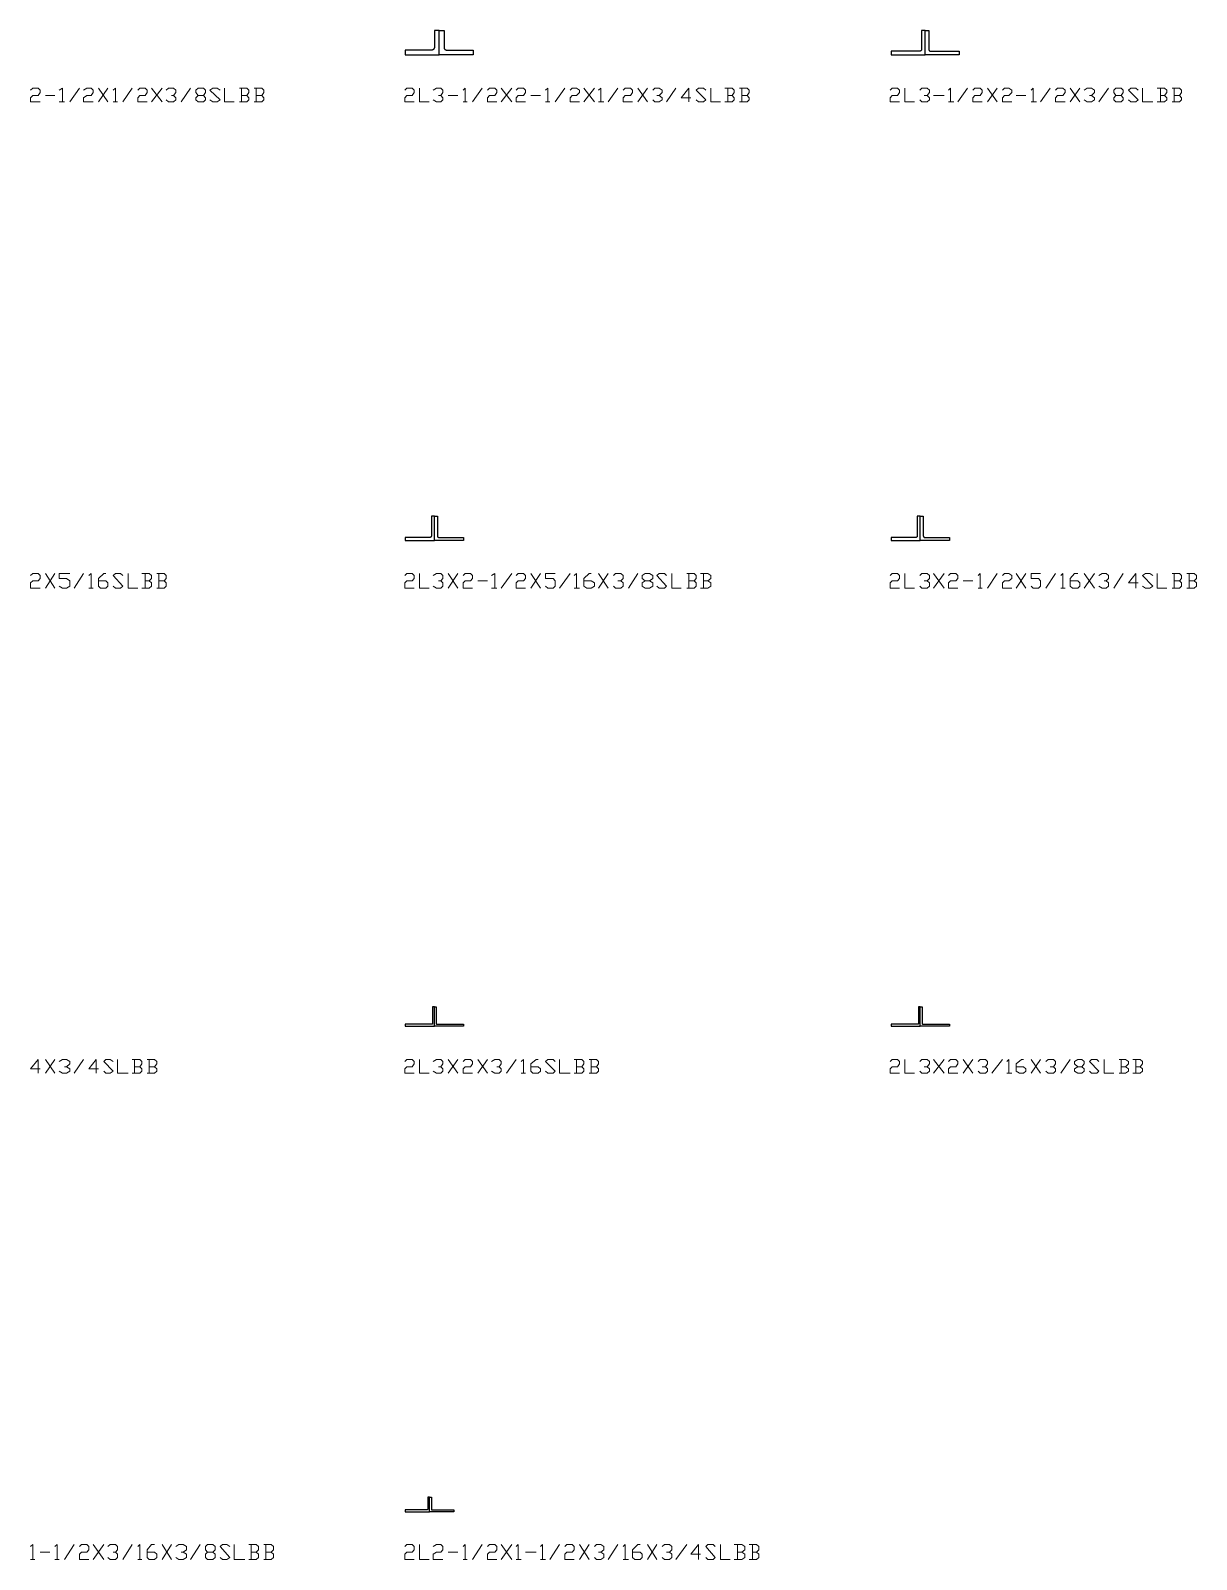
# Model space of a CAD drawing. Header units: inches. Extents: x 0 to 985, y -1555 to 12.
# Drawn here: x 861.5 to 981.4, y -1554.9 to -1397.5 of the extents above; entities that cross this region are included whole.
import ezdxf

# ---------------------------------------------------------------- set-up
doc = ezdxf.new("R2010")
doc.units = ezdxf.units.IN
doc.header["$MEASUREMENT"] = 0
doc.layers.add('AISC_STEEL', color=7, linetype='Continuous')

msp = doc.modelspace()

# ---------------------------------------------------------------- linework, layer by layer
at = {"color": 3, "lineweight": 0}
for points in [[(861.45, -1403.65), (861.67, -1403.43), (862.22, -1403.43), (862.43, -1403.65), (862.43, -1403.87), (862.22, -1404.19), (861.67, -1404.19), (861.45, -1404.41), (861.45, -1404.85), (862.43, -1404.85)], [(864.4, -1403.65), (864.72, -1403.43), (864.72, -1404.85)], [(865.49, -1404.85), (866.47, -1403.43)], [(866.91, -1403.65), (867.23, -1403.43), (867.67, -1403.43), (867.89, -1403.65), (867.89, -1403.87), (867.67, -1404.19), (867.23, -1404.19), (866.91, -1404.41), (866.91, -1404.85), (867.89, -1404.85)], [(868.43, -1404.85), (869.41, -1403.43)], [(868.43, -1403.43), (869.41, -1404.85)], [(869.96, -1403.65), (870.18, -1403.43), (870.18, -1404.85)], [(870.94, -1404.85), (871.92, -1403.43)], [(872.47, -1403.65), (872.68, -1403.43), (873.23, -1403.43), (873.45, -1403.65), (873.45, -1403.87), (873.23, -1404.19), (872.68, -1404.19), (872.47, -1404.41), (872.47, -1404.85), (873.45, -1404.85)], [(873.88, -1404.85), (874.98, -1403.43)], [(873.88, -1403.43), (874.98, -1404.85)], [(875.41, -1403.65), (875.63, -1403.43), (876.17, -1403.43), (876.39, -1403.65), (876.39, -1403.87), (876.17, -1404.19), (875.96, -1404.19)], [(876.94, -1404.85), (877.92, -1403.43)], [(879.23, -1404.19), (879.45, -1404.41), (879.45, -1404.63), (879.23, -1404.85), (878.68, -1404.85), (878.46, -1404.63), (878.46, -1404.41), (878.68, -1404.19), (879.23, -1404.19), (879.45, -1403.87), (879.45, -1403.65), (879.23, -1403.43), (878.68, -1403.43), (878.46, -1403.65), (878.46, -1403.87), (878.68, -1404.19)], [(879.88, -1404.63), (880.21, -1404.85), (880.65, -1404.85), (880.97, -1404.63), (879.88, -1403.65), (880.21, -1403.43), (880.65, -1403.43), (880.97, -1403.65)], [(881.41, -1403.43), (881.41, -1404.85), (882.39, -1404.85)], [(883.7, -1404.19), (883.92, -1403.87), (883.92, -1403.65), (883.7, -1403.43), (882.94, -1403.43)], [(883.15, -1403.43), (883.15, -1404.85)], [(885.23, -1404.19), (885.44, -1403.87), (885.44, -1403.65), (885.23, -1403.43), (884.46, -1403.43)], [(884.68, -1403.43), (884.68, -1404.85)], [(899.95, -1403.65), (900.17, -1403.43), (900.71, -1403.43), (900.93, -1403.65), (900.93, -1403.87), (900.71, -1404.19), (900.17, -1404.19), (899.95, -1404.41), (899.95, -1404.85), (900.93, -1404.85)], [(901.47, -1403.43), (901.47, -1404.85), (902.46, -1404.85)], [(902.89, -1403.65), (903.22, -1403.43), (903.66, -1403.43), (903.87, -1403.65), (903.87, -1403.87), (903.66, -1404.19), (903.44, -1404.19)], [(905.95, -1403.65), (906.16, -1403.43), (906.16, -1404.85)], [(906.93, -1404.85), (907.91, -1403.43)], [(908.45, -1403.65), (908.67, -1403.43), (909.22, -1403.43), (909.44, -1403.65), (909.44, -1403.87), (909.22, -1404.19), (908.67, -1404.19), (908.45, -1404.41), (908.45, -1404.85), (909.44, -1404.85)], [(909.87, -1404.85), (910.96, -1403.43)], [(909.87, -1403.43), (910.96, -1404.85)], [(911.4, -1403.65), (911.62, -1403.43), (912.16, -1403.43), (912.38, -1403.65), (912.38, -1403.87), (912.16, -1404.19), (911.62, -1404.19), (911.4, -1404.41), (911.4, -1404.85), (912.38, -1404.85)], [(914.45, -1403.65), (914.67, -1403.43), (914.67, -1404.85)], [(915.43, -1404.85), (916.41, -1403.43)], [(916.96, -1403.65), (917.18, -1403.43), (917.61, -1403.43), (917.94, -1403.65), (917.94, -1403.87), (917.61, -1404.19), (917.18, -1404.19), (916.96, -1404.41), (916.96, -1404.85), (917.94, -1404.85)], [(918.38, -1404.85), (919.47, -1403.43)], [(918.38, -1403.43), (919.47, -1404.85)], [(919.9, -1403.65), (920.12, -1403.43), (920.12, -1404.85)], [(920.89, -1404.85), (921.87, -1403.43)], [(922.41, -1403.65), (922.63, -1403.43), (923.18, -1403.43), (923.39, -1403.65), (923.39, -1403.87), (923.18, -1404.19), (922.63, -1404.19), (922.41, -1404.41), (922.41, -1404.85), (923.39, -1404.85)], [(923.94, -1404.85), (924.92, -1403.43)], [(923.94, -1403.43), (924.92, -1404.85)], [(925.47, -1403.65), (925.68, -1403.43), (926.12, -1403.43), (926.45, -1403.65), (926.45, -1403.87), (926.12, -1404.19), (925.9, -1404.19)], [(926.88, -1404.85), (927.86, -1403.43)], [(929.39, -1404.41), (928.41, -1404.41), (929.17, -1403.43), (929.17, -1404.85)], [(929.94, -1404.63), (930.16, -1404.85), (930.7, -1404.85), (930.92, -1404.63), (929.94, -1403.65), (930.16, -1403.43), (930.7, -1403.43), (930.92, -1403.65)], [(931.46, -1403.43), (931.46, -1404.85), (932.45, -1404.85)], [(933.64, -1404.19), (933.86, -1403.87), (933.86, -1403.65), (933.64, -1403.43), (932.88, -1403.43)], [(933.21, -1403.43), (933.21, -1404.85)], [(935.17, -1404.19), (935.39, -1403.87), (935.39, -1403.65), (935.17, -1403.43), (934.41, -1403.43)], [(934.63, -1403.43), (934.63, -1404.85)], [(949.89, -1403.65), (950.11, -1403.43), (950.66, -1403.43), (950.87, -1403.65), (950.87, -1403.87), (950.66, -1404.19), (950.11, -1404.19), (949.89, -1404.41), (949.89, -1404.85), (950.87, -1404.85)], [(951.42, -1403.43), (951.42, -1404.85), (952.4, -1404.85)], [(952.95, -1403.65), (953.16, -1403.43), (953.71, -1403.43), (953.93, -1403.65), (953.93, -1403.87), (953.71, -1404.19), (953.38, -1404.19)], [(955.89, -1403.65), (956.11, -1403.43), (956.11, -1404.85)], [(956.87, -1404.85), (957.85, -1403.43)], [(958.4, -1403.65), (958.62, -1403.43), (959.16, -1403.43), (959.38, -1403.65), (959.38, -1403.87), (959.16, -1404.19), (958.62, -1404.19), (958.4, -1404.41), (958.4, -1404.85), (959.38, -1404.85)], [(959.93, -1404.85), (960.91, -1403.43)], [(959.93, -1403.43), (960.91, -1404.85)], [(961.45, -1403.65), (961.67, -1403.43), (962.11, -1403.43), (962.43, -1403.65), (962.43, -1403.87), (962.11, -1404.19), (961.67, -1404.19), (961.45, -1404.41), (961.45, -1404.85), (962.43, -1404.85)], [(964.4, -1403.65), (964.62, -1403.43), (964.62, -1404.85)], [(965.38, -1404.85), (966.36, -1403.43)], [(966.91, -1403.65), (967.12, -1403.43), (967.67, -1403.43), (967.89, -1403.65), (967.89, -1403.87), (967.67, -1404.19), (967.12, -1404.19), (966.91, -1404.41), (966.91, -1404.85), (967.89, -1404.85)], [(968.43, -1404.85), (969.41, -1403.43)], [(968.43, -1403.43), (969.41, -1404.85)], [(969.85, -1403.65), (970.18, -1403.43), (970.61, -1403.43), (970.94, -1403.65), (970.94, -1403.87), (970.61, -1404.19), (970.4, -1404.19)], [(971.38, -1404.85), (972.36, -1403.43)], [(973.67, -1404.19), (973.88, -1404.41), (973.88, -1404.63), (973.67, -1404.85), (973.12, -1404.85), (972.9, -1404.63), (972.9, -1404.41), (973.12, -1404.19), (973.67, -1404.19), (973.88, -1403.87), (973.88, -1403.65), (973.67, -1403.43), (973.12, -1403.43), (972.9, -1403.65), (972.9, -1403.87), (973.12, -1404.19)], [(974.43, -1404.63), (974.65, -1404.85), (975.19, -1404.85), (975.41, -1404.63), (974.43, -1403.65), (974.65, -1403.43), (975.19, -1403.43), (975.41, -1403.65)], [(975.85, -1403.43), (975.85, -1404.85), (976.94, -1404.85)], [(978.14, -1404.19), (978.36, -1403.87), (978.36, -1403.65), (978.14, -1403.43), (977.37, -1403.43)], [(977.7, -1403.43), (977.7, -1404.85)], [(979.66, -1404.19), (979.88, -1403.87), (979.88, -1403.65), (979.66, -1403.43), (978.9, -1403.43)], [(979.12, -1403.43), (979.12, -1404.85)], [(862.98, -1404.19), (863.96, -1404.19)], [(864.4, -1404.85), (864.94, -1404.85)], [(869.96, -1404.85), (870.39, -1404.85)], [(876.17, -1404.19), (876.39, -1404.41), (876.39, -1404.63), (876.17, -1404.85), (875.63, -1404.85), (875.41, -1404.63)], [(882.94, -1404.85), (883.7, -1404.85), (883.92, -1404.63), (883.92, -1404.41), (883.7, -1404.19), (883.15, -1404.19)], [(884.46, -1404.85), (885.23, -1404.85), (885.44, -1404.63), (885.44, -1404.41), (885.23, -1404.19), (884.68, -1404.19)], [(903.66, -1404.19), (903.87, -1404.41), (903.87, -1404.63), (903.66, -1404.85), (903.22, -1404.85), (902.89, -1404.63)], [(904.42, -1404.19), (905.4, -1404.19)], [(905.95, -1404.85), (906.38, -1404.85)], [(912.92, -1404.19), (913.91, -1404.19)], [(914.45, -1404.85), (914.89, -1404.85)], [(919.9, -1404.85), (920.45, -1404.85)], [(926.12, -1404.19), (926.45, -1404.41), (926.45, -1404.63), (926.12, -1404.85), (925.68, -1404.85), (925.47, -1404.63)], [(932.88, -1404.85), (933.64, -1404.85), (933.86, -1404.63), (933.86, -1404.41), (933.64, -1404.19), (933.21, -1404.19)], [(934.41, -1404.85), (935.17, -1404.85), (935.39, -1404.63), (935.39, -1404.41), (935.17, -1404.19), (934.63, -1404.19)], [(953.71, -1404.19), (953.93, -1404.41), (953.93, -1404.63), (953.71, -1404.85), (953.16, -1404.85), (952.95, -1404.63)], [(954.36, -1404.19), (955.45, -1404.19)], [(955.89, -1404.85), (956.44, -1404.85)], [(962.87, -1404.19), (963.85, -1404.19)], [(964.4, -1404.85), (964.94, -1404.85)], [(970.61, -1404.19), (970.94, -1404.41), (970.94, -1404.63), (970.61, -1404.85), (970.18, -1404.85), (969.85, -1404.63)], [(977.37, -1404.85), (978.14, -1404.85), (978.36, -1404.63), (978.36, -1404.41), (978.14, -1404.19), (977.7, -1404.19)], [(978.9, -1404.85), (979.66, -1404.85), (979.88, -1404.63), (979.88, -1404.41), (979.66, -1404.19), (979.12, -1404.19)], [(861.45, -1453.59), (861.67, -1453.38), (862.22, -1453.38), (862.43, -1453.59), (862.43, -1453.92), (862.22, -1454.14), (861.67, -1454.14), (861.45, -1454.36), (861.45, -1454.9), (862.43, -1454.9)], [(862.98, -1454.9), (863.96, -1453.38)], [(862.98, -1453.38), (863.96, -1454.9)], [(864.4, -1454.69), (864.72, -1454.9), (865.16, -1454.9), (865.49, -1454.69), (865.49, -1454.14), (865.16, -1453.92), (864.4, -1453.92), (864.4, -1453.38), (865.49, -1453.38)], [(865.92, -1454.9), (866.91, -1453.38)], [(867.45, -1453.59), (867.67, -1453.38), (867.67, -1454.9)], [(868.43, -1454.14), (869.2, -1454.14), (869.41, -1454.36), (869.41, -1454.69), (869.2, -1454.9), (868.65, -1454.9), (868.43, -1454.69), (868.43, -1453.92), (868.98, -1453.38), (869.2, -1453.38)], [(869.96, -1454.69), (870.18, -1454.9), (870.72, -1454.9), (870.94, -1454.69), (869.96, -1453.59), (870.18, -1453.38), (870.72, -1453.38), (870.94, -1453.59)], [(871.49, -1453.38), (871.49, -1454.9), (872.47, -1454.9)], [(873.67, -1454.14), (873.88, -1453.92), (873.88, -1453.59), (873.67, -1453.38), (872.9, -1453.38)], [(872.9, -1454.9), (873.67, -1454.9), (873.88, -1454.69), (873.88, -1454.36), (873.67, -1454.14), (873.23, -1454.14)], [(873.23, -1453.38), (873.23, -1454.9)], [(875.19, -1454.14), (875.41, -1453.92), (875.41, -1453.59), (875.19, -1453.38), (874.43, -1453.38)], [(874.43, -1454.9), (875.19, -1454.9), (875.41, -1454.69), (875.41, -1454.36), (875.19, -1454.14), (874.65, -1454.14)], [(874.65, -1453.38), (874.65, -1454.9)], [(899.95, -1453.59), (900.17, -1453.38), (900.71, -1453.38), (900.93, -1453.59), (900.93, -1453.92), (900.71, -1454.14), (900.17, -1454.14), (899.95, -1454.36), (899.95, -1454.9), (900.93, -1454.9)], [(901.47, -1453.38), (901.47, -1454.9), (902.46, -1454.9)], [(902.89, -1453.59), (903.22, -1453.38), (903.66, -1453.38), (903.87, -1453.59), (903.87, -1453.92), (903.66, -1454.14), (903.44, -1454.14)], [(903.66, -1454.14), (903.87, -1454.36), (903.87, -1454.69), (903.66, -1454.9), (903.22, -1454.9), (902.89, -1454.69)], [(904.42, -1454.9), (905.4, -1453.38)], [(904.42, -1453.38), (905.4, -1454.9)], [(905.95, -1453.59), (906.16, -1453.38), (906.71, -1453.38), (906.93, -1453.59), (906.93, -1453.92), (906.71, -1454.14), (906.16, -1454.14), (905.95, -1454.36), (905.95, -1454.9), (906.93, -1454.9)], [(907.47, -1454.14), (908.45, -1454.14)], [(908.89, -1453.59), (909.22, -1453.38), (909.22, -1454.9)], [(909.87, -1454.9), (910.96, -1453.38)], [(911.4, -1453.59), (911.62, -1453.38), (912.16, -1453.38), (912.38, -1453.59), (912.38, -1453.92), (912.16, -1454.14), (911.62, -1454.14), (911.4, -1454.36), (911.4, -1454.9), (912.38, -1454.9)], [(912.92, -1454.9), (913.91, -1453.38)], [(912.92, -1453.38), (913.91, -1454.9)], [(914.45, -1454.69), (914.67, -1454.9), (915.22, -1454.9), (915.43, -1454.69), (915.43, -1454.14), (915.22, -1453.92), (914.45, -1453.92), (914.45, -1453.38), (915.43, -1453.38)], [(915.87, -1454.9), (916.96, -1453.38)], [(917.4, -1453.59), (917.61, -1453.38), (917.61, -1454.9)], [(918.38, -1454.14), (919.14, -1454.14), (919.47, -1454.36), (919.47, -1454.69), (919.14, -1454.9), (918.7, -1454.9), (918.38, -1454.69), (918.38, -1453.92), (918.92, -1453.38), (919.14, -1453.38)], [(919.9, -1454.9), (920.89, -1453.38)], [(919.9, -1453.38), (920.89, -1454.9)], [(921.43, -1453.59), (921.65, -1453.38), (922.19, -1453.38), (922.41, -1453.59), (922.41, -1453.92), (922.19, -1454.14), (921.87, -1454.14)], [(922.19, -1454.14), (922.41, -1454.36), (922.41, -1454.69), (922.19, -1454.9), (921.65, -1454.9), (921.43, -1454.69)], [(922.96, -1454.9), (923.94, -1453.38)], [(925.14, -1454.14), (925.47, -1454.36), (925.47, -1454.69), (925.14, -1454.9), (924.7, -1454.9), (924.38, -1454.69), (924.38, -1454.36), (924.7, -1454.14), (925.14, -1454.14), (925.47, -1453.92), (925.47, -1453.59), (925.14, -1453.38), (924.7, -1453.38), (924.38, -1453.59), (924.38, -1453.92), (924.7, -1454.14)], [(925.9, -1454.69), (926.12, -1454.9), (926.67, -1454.9), (926.88, -1454.69), (925.9, -1453.59), (926.12, -1453.38), (926.67, -1453.38), (926.88, -1453.59)], [(927.43, -1453.38), (927.43, -1454.9), (928.41, -1454.9)], [(929.72, -1454.14), (929.94, -1453.92), (929.94, -1453.59), (929.72, -1453.38), (928.96, -1453.38)], [(928.96, -1454.9), (929.72, -1454.9), (929.94, -1454.69), (929.94, -1454.36), (929.72, -1454.14), (929.17, -1454.14)], [(929.17, -1453.38), (929.17, -1454.9)], [(931.14, -1454.14), (931.46, -1453.92), (931.46, -1453.59), (931.14, -1453.38), (930.37, -1453.38)], [(930.37, -1454.9), (931.14, -1454.9), (931.46, -1454.69), (931.46, -1454.36), (931.14, -1454.14), (930.7, -1454.14)], [(930.7, -1453.38), (930.7, -1454.9)], [(949.89, -1453.59), (950.11, -1453.38), (950.66, -1453.38), (950.87, -1453.59), (950.87, -1453.92), (950.66, -1454.14), (950.11, -1454.14), (949.89, -1454.36), (949.89, -1454.9), (950.87, -1454.9)], [(951.42, -1453.38), (951.42, -1454.9), (952.4, -1454.9)], [(952.95, -1453.59), (953.16, -1453.38), (953.71, -1453.38), (953.93, -1453.59), (953.93, -1453.92), (953.71, -1454.14), (953.38, -1454.14)], [(953.71, -1454.14), (953.93, -1454.36), (953.93, -1454.69), (953.71, -1454.9), (953.16, -1454.9), (952.95, -1454.69)], [(954.36, -1454.9), (955.45, -1453.38)], [(954.36, -1453.38), (955.45, -1454.9)], [(955.89, -1453.59), (956.11, -1453.38), (956.65, -1453.38), (956.87, -1453.59), (956.87, -1453.92), (956.65, -1454.14), (956.11, -1454.14), (955.89, -1454.36), (955.89, -1454.9), (956.87, -1454.9)], [(957.42, -1454.14), (958.4, -1454.14)], [(958.94, -1453.59), (959.16, -1453.38), (959.16, -1454.9)], [(959.93, -1454.9), (960.91, -1453.38)], [(961.45, -1453.59), (961.67, -1453.38), (962.11, -1453.38), (962.43, -1453.59), (962.43, -1453.92), (962.11, -1454.14), (961.67, -1454.14), (961.45, -1454.36), (961.45, -1454.9), (962.43, -1454.9)], [(962.87, -1454.9), (963.85, -1453.38)], [(962.87, -1453.38), (963.85, -1454.9)], [(964.4, -1454.69), (964.62, -1454.9), (965.16, -1454.9), (965.38, -1454.69), (965.38, -1454.14), (965.16, -1453.92), (964.4, -1453.92), (964.4, -1453.38), (965.38, -1453.38)], [(965.92, -1454.9), (966.91, -1453.38)], [(967.45, -1453.59), (967.67, -1453.38), (967.67, -1454.9)], [(968.43, -1454.14), (969.2, -1454.14), (969.41, -1454.36), (969.41, -1454.69), (969.2, -1454.9), (968.65, -1454.9), (968.43, -1454.69), (968.43, -1453.92), (968.87, -1453.38), (969.2, -1453.38)], [(969.85, -1454.9), (970.94, -1453.38)], [(969.85, -1453.38), (970.94, -1454.9)], [(971.38, -1453.59), (971.7, -1453.38), (972.14, -1453.38), (972.36, -1453.59), (972.36, -1453.92), (972.14, -1454.14), (971.92, -1454.14)], [(972.14, -1454.14), (972.36, -1454.36), (972.36, -1454.69), (972.14, -1454.9), (971.7, -1454.9), (971.38, -1454.69)], [(972.9, -1454.9), (973.88, -1453.38)], [(975.41, -1454.36), (974.43, -1454.36), (975.19, -1453.38), (975.19, -1454.9)], [(975.85, -1454.69), (976.17, -1454.9), (976.61, -1454.9), (976.94, -1454.69), (975.85, -1453.59), (976.17, -1453.38), (976.61, -1453.38), (976.94, -1453.59)], [(977.37, -1453.38), (977.37, -1454.9), (978.36, -1454.9)], [(979.66, -1454.14), (979.88, -1453.92), (979.88, -1453.59), (979.66, -1453.38), (978.9, -1453.38)], [(978.9, -1454.9), (979.66, -1454.9), (979.88, -1454.69), (979.88, -1454.36), (979.66, -1454.14), (979.12, -1454.14)], [(979.12, -1453.38), (979.12, -1454.9)], [(981.19, -1454.14), (981.41, -1453.92), (981.41, -1453.59), (981.19, -1453.38), (980.43, -1453.38)], [(980.43, -1454.9), (981.19, -1454.9), (981.41, -1454.69), (981.41, -1454.36), (981.19, -1454.14), (980.65, -1454.14)], [(980.65, -1453.38), (980.65, -1454.9)], [(867.45, -1454.9), (867.89, -1454.9)], [(908.89, -1454.9), (909.44, -1454.9)], [(917.4, -1454.9), (917.94, -1454.9)], [(958.94, -1454.9), (959.38, -1454.9)], [(967.45, -1454.9), (967.89, -1454.9)], [(862.43, -1504.41), (861.45, -1504.41), (862.22, -1503.43), (862.22, -1504.85)], [(862.98, -1504.85), (863.96, -1503.43)], [(862.98, -1503.43), (863.96, -1504.85)], [(864.4, -1503.65), (864.72, -1503.43), (865.16, -1503.43), (865.49, -1503.65), (865.49, -1503.87), (865.16, -1504.19), (864.94, -1504.19)], [(865.16, -1504.19), (865.49, -1504.41), (865.49, -1504.63), (865.16, -1504.85), (864.72, -1504.85), (864.4, -1504.63)], [(865.92, -1504.85), (866.91, -1503.43)], [(868.43, -1504.41), (867.45, -1504.41), (868.21, -1503.43), (868.21, -1504.85)], [(868.98, -1504.63), (869.2, -1504.85), (869.63, -1504.85), (869.96, -1504.63), (868.98, -1503.65), (869.2, -1503.43), (869.63, -1503.43), (869.96, -1503.65)], [(870.39, -1503.43), (870.39, -1504.85), (871.49, -1504.85)], [(872.68, -1504.19), (872.9, -1503.87), (872.9, -1503.65), (872.68, -1503.43), (871.92, -1503.43)], [(871.92, -1504.85), (872.68, -1504.85), (872.9, -1504.63), (872.9, -1504.41), (872.68, -1504.19), (872.14, -1504.19)], [(872.14, -1503.43), (872.14, -1504.85)], [(874.21, -1504.19), (874.43, -1503.87), (874.43, -1503.65), (874.21, -1503.43), (873.45, -1503.43)], [(873.45, -1504.85), (874.21, -1504.85), (874.43, -1504.63), (874.43, -1504.41), (874.21, -1504.19), (873.67, -1504.19)], [(873.67, -1503.43), (873.67, -1504.85)], [(899.95, -1503.65), (900.17, -1503.43), (900.71, -1503.43), (900.93, -1503.65), (900.93, -1503.87), (900.71, -1504.19), (900.17, -1504.19), (899.95, -1504.41), (899.95, -1504.85), (900.93, -1504.85)], [(901.47, -1503.43), (901.47, -1504.85), (902.46, -1504.85)], [(902.89, -1503.65), (903.22, -1503.43), (903.66, -1503.43), (903.87, -1503.65), (903.87, -1503.87), (903.66, -1504.19), (903.44, -1504.19)], [(903.66, -1504.19), (903.87, -1504.41), (903.87, -1504.63), (903.66, -1504.85), (903.22, -1504.85), (902.89, -1504.63)], [(904.42, -1504.85), (905.4, -1503.43)], [(904.42, -1503.43), (905.4, -1504.85)], [(905.95, -1503.65), (906.16, -1503.43), (906.71, -1503.43), (906.93, -1503.65), (906.93, -1503.87), (906.71, -1504.19), (906.16, -1504.19), (905.95, -1504.41), (905.95, -1504.85), (906.93, -1504.85)], [(907.47, -1504.85), (908.45, -1503.43)], [(907.47, -1503.43), (908.45, -1504.85)], [(908.89, -1503.65), (909.22, -1503.43), (909.65, -1503.43), (909.87, -1503.65), (909.87, -1503.87), (909.65, -1504.19), (909.44, -1504.19)], [(909.65, -1504.19), (909.87, -1504.41), (909.87, -1504.63), (909.65, -1504.85), (909.22, -1504.85), (908.89, -1504.63)], [(910.42, -1504.85), (911.4, -1503.43)], [(911.94, -1503.65), (912.16, -1503.43), (912.16, -1504.85)], [(912.92, -1504.19), (913.69, -1504.19), (913.91, -1504.41), (913.91, -1504.63), (913.69, -1504.85), (913.14, -1504.85), (912.92, -1504.63), (912.92, -1503.87), (913.47, -1503.43), (913.69, -1503.43)], [(914.45, -1504.63), (914.67, -1504.85), (915.22, -1504.85), (915.43, -1504.63), (914.45, -1503.65), (914.67, -1503.43), (915.22, -1503.43), (915.43, -1503.65)], [(915.87, -1503.43), (915.87, -1504.85), (916.96, -1504.85)], [(918.16, -1504.19), (918.38, -1503.87), (918.38, -1503.65), (918.16, -1503.43), (917.4, -1503.43)], [(917.4, -1504.85), (918.16, -1504.85), (918.38, -1504.63), (918.38, -1504.41), (918.16, -1504.19), (917.61, -1504.19)], [(917.61, -1503.43), (917.61, -1504.85)], [(919.69, -1504.19), (919.9, -1503.87), (919.9, -1503.65), (919.69, -1503.43), (918.92, -1503.43)], [(918.92, -1504.85), (919.69, -1504.85), (919.9, -1504.63), (919.9, -1504.41), (919.69, -1504.19), (919.14, -1504.19)], [(919.14, -1503.43), (919.14, -1504.85)], [(949.89, -1503.65), (950.11, -1503.43), (950.66, -1503.43), (950.87, -1503.65), (950.87, -1503.87), (950.66, -1504.19), (950.11, -1504.19), (949.89, -1504.41), (949.89, -1504.85), (950.87, -1504.85)], [(951.42, -1503.43), (951.42, -1504.85), (952.4, -1504.85)], [(952.95, -1503.65), (953.16, -1503.43), (953.71, -1503.43), (953.93, -1503.65), (953.93, -1503.87), (953.71, -1504.19), (953.38, -1504.19)], [(953.71, -1504.19), (953.93, -1504.41), (953.93, -1504.63), (953.71, -1504.85), (953.16, -1504.85), (952.95, -1504.63)], [(954.36, -1504.85), (955.45, -1503.43)], [(954.36, -1503.43), (955.45, -1504.85)], [(955.89, -1503.65), (956.11, -1503.43), (956.65, -1503.43), (956.87, -1503.65), (956.87, -1503.87), (956.65, -1504.19), (956.11, -1504.19), (955.89, -1504.41), (955.89, -1504.85), (956.87, -1504.85)], [(957.42, -1504.85), (958.4, -1503.43)], [(957.42, -1503.43), (958.4, -1504.85)], [(958.94, -1503.65), (959.16, -1503.43), (959.71, -1503.43), (959.93, -1503.65), (959.93, -1503.87), (959.71, -1504.19), (959.38, -1504.19)], [(959.71, -1504.19), (959.93, -1504.41), (959.93, -1504.63), (959.71, -1504.85), (959.16, -1504.85), (958.94, -1504.63)], [(960.36, -1504.85), (961.45, -1503.43)], [(961.89, -1503.65), (962.11, -1503.43), (962.11, -1504.85)], [(962.87, -1504.19), (963.63, -1504.19), (963.85, -1504.41), (963.85, -1504.63), (963.63, -1504.85), (963.2, -1504.85), (962.87, -1504.63), (962.87, -1503.87), (963.42, -1503.43), (963.63, -1503.43)], [(964.4, -1504.85), (965.38, -1503.43)], [(964.4, -1503.43), (965.38, -1504.85)], [(965.92, -1503.65), (966.14, -1503.43), (966.69, -1503.43), (966.91, -1503.65), (966.91, -1503.87), (966.69, -1504.19), (966.36, -1504.19)], [(966.69, -1504.19), (966.91, -1504.41), (966.91, -1504.63), (966.69, -1504.85), (966.14, -1504.85), (965.92, -1504.63)], [(967.45, -1504.85), (968.43, -1503.43)], [(969.63, -1504.19), (969.85, -1504.41), (969.85, -1504.63), (969.63, -1504.85), (969.2, -1504.85), (968.87, -1504.63), (968.87, -1504.41), (969.2, -1504.19), (969.63, -1504.19), (969.85, -1503.87), (969.85, -1503.65), (969.63, -1503.43), (969.2, -1503.43), (968.87, -1503.65), (968.87, -1503.87), (969.2, -1504.19)], [(970.4, -1504.63), (970.61, -1504.85), (971.16, -1504.85), (971.38, -1504.63), (970.4, -1503.65), (970.61, -1503.43), (971.16, -1503.43), (971.38, -1503.65)], [(971.92, -1503.43), (971.92, -1504.85), (972.9, -1504.85)], [(974.1, -1504.19), (974.43, -1503.87), (974.43, -1503.65), (974.1, -1503.43), (973.45, -1503.43)], [(973.45, -1504.85), (974.1, -1504.85), (974.43, -1504.63), (974.43, -1504.41), (974.1, -1504.19), (973.67, -1504.19)], [(973.67, -1503.43), (973.67, -1504.85)], [(975.63, -1504.19), (975.85, -1503.87), (975.85, -1503.65), (975.63, -1503.43), (974.87, -1503.43)], [(974.87, -1504.85), (975.63, -1504.85), (975.85, -1504.63), (975.85, -1504.41), (975.63, -1504.19), (975.19, -1504.19)], [(975.19, -1503.43), (975.19, -1504.85)], [(911.94, -1504.85), (912.38, -1504.85)], [(961.89, -1504.85), (962.43, -1504.85)], [(861.45, -1553.59), (861.67, -1553.38), (861.67, -1554.9)], [(863.96, -1553.59), (864.18, -1553.38), (864.18, -1554.9)], [(864.94, -1554.9), (865.92, -1553.38)], [(866.47, -1553.59), (866.69, -1553.38), (867.23, -1553.38), (867.45, -1553.59), (867.45, -1553.92), (867.23, -1554.14), (866.69, -1554.14), (866.47, -1554.36), (866.47, -1554.9), (867.45, -1554.9)], [(867.89, -1554.9), (868.98, -1553.38)], [(867.89, -1553.38), (868.98, -1554.9)], [(869.41, -1553.59), (869.63, -1553.38), (870.18, -1553.38), (870.39, -1553.59), (870.39, -1553.92), (870.18, -1554.14), (869.96, -1554.14)], [(870.94, -1554.9), (871.92, -1553.38)], [(872.47, -1553.59), (872.68, -1553.38), (872.68, -1554.9)], [(873.45, -1554.14), (874.21, -1554.14), (874.43, -1554.36), (874.43, -1554.69), (874.21, -1554.9), (873.67, -1554.9), (873.45, -1554.69), (873.45, -1553.92), (873.88, -1553.38), (874.21, -1553.38)], [(874.98, -1554.9), (875.96, -1553.38)], [(874.98, -1553.38), (875.96, -1554.9)], [(876.39, -1553.59), (876.72, -1553.38), (877.16, -1553.38), (877.48, -1553.59), (877.48, -1553.92), (877.16, -1554.14), (876.94, -1554.14)], [(877.92, -1554.9), (878.9, -1553.38)], [(880.21, -1554.14), (880.43, -1554.36), (880.43, -1554.69), (880.21, -1554.9), (879.66, -1554.9), (879.45, -1554.69), (879.45, -1554.36), (879.66, -1554.14), (880.21, -1554.14), (880.43, -1553.92), (880.43, -1553.59), (880.21, -1553.38), (879.66, -1553.38), (879.45, -1553.59), (879.45, -1553.92), (879.66, -1554.14)], [(880.97, -1554.69), (881.19, -1554.9), (881.63, -1554.9), (881.95, -1554.69), (880.97, -1553.59), (881.19, -1553.38), (881.63, -1553.38), (881.95, -1553.59)], [(882.39, -1553.38), (882.39, -1554.9), (883.48, -1554.9)], [(884.68, -1554.14), (884.9, -1553.92), (884.9, -1553.59), (884.68, -1553.38), (883.92, -1553.38)], [(884.14, -1553.38), (884.14, -1554.9)], [(886.21, -1554.14), (886.43, -1553.92), (886.43, -1553.59), (886.21, -1553.38), (885.44, -1553.38)], [(885.66, -1553.38), (885.66, -1554.9)], [(899.95, -1553.59), (900.17, -1553.38), (900.71, -1553.38), (900.93, -1553.59), (900.93, -1553.92), (900.71, -1554.14), (900.17, -1554.14), (899.95, -1554.36), (899.95, -1554.9), (900.93, -1554.9)], [(901.47, -1553.38), (901.47, -1554.9), (902.46, -1554.9)], [(902.89, -1553.59), (903.22, -1553.38), (903.66, -1553.38), (903.87, -1553.59), (903.87, -1553.92), (903.66, -1554.14), (903.22, -1554.14), (902.89, -1554.36), (902.89, -1554.9), (903.87, -1554.9)], [(905.95, -1553.59), (906.16, -1553.38), (906.16, -1554.9)], [(906.93, -1554.9), (907.91, -1553.38)], [(908.45, -1553.59), (908.67, -1553.38), (909.22, -1553.38), (909.44, -1553.59), (909.44, -1553.92), (909.22, -1554.14), (908.67, -1554.14), (908.45, -1554.36), (908.45, -1554.9), (909.44, -1554.9)], [(909.87, -1554.9), (910.96, -1553.38)], [(909.87, -1553.38), (910.96, -1554.9)], [(911.4, -1553.59), (911.62, -1553.38), (911.62, -1554.9)], [(913.91, -1553.59), (914.12, -1553.38), (914.12, -1554.9)], [(914.89, -1554.9), (915.87, -1553.38)], [(916.41, -1553.59), (916.63, -1553.38), (917.18, -1553.38), (917.4, -1553.59), (917.4, -1553.92), (917.18, -1554.14), (916.63, -1554.14), (916.41, -1554.36), (916.41, -1554.9), (917.4, -1554.9)], [(917.94, -1554.9), (918.92, -1553.38)], [(917.94, -1553.38), (918.92, -1554.9)], [(919.47, -1553.59), (919.69, -1553.38), (920.12, -1553.38), (920.45, -1553.59), (920.45, -1553.92), (920.12, -1554.14), (919.9, -1554.14)], [(920.89, -1554.9), (921.87, -1553.38)], [(922.41, -1553.59), (922.63, -1553.38), (922.63, -1554.9)], [(923.39, -1554.14), (924.16, -1554.14), (924.38, -1554.36), (924.38, -1554.69), (924.16, -1554.9), (923.61, -1554.9), (923.39, -1554.69), (923.39, -1553.92), (923.94, -1553.38), (924.16, -1553.38)], [(924.92, -1554.9), (925.9, -1553.38)], [(924.92, -1553.38), (925.9, -1554.9)], [(926.45, -1553.59), (926.67, -1553.38), (927.21, -1553.38), (927.43, -1553.59), (927.43, -1553.92), (927.21, -1554.14), (926.88, -1554.14)], [(927.86, -1554.9), (928.96, -1553.38)], [(930.37, -1554.36), (929.39, -1554.36), (930.16, -1553.38), (930.16, -1554.9)], [(930.92, -1554.69), (931.14, -1554.9), (931.68, -1554.9), (931.9, -1554.69), (930.92, -1553.59), (931.14, -1553.38), (931.68, -1553.38), (931.9, -1553.59)], [(932.45, -1553.38), (932.45, -1554.9), (933.43, -1554.9)], [(934.63, -1554.14), (934.95, -1553.92), (934.95, -1553.59), (934.63, -1553.38), (933.86, -1553.38)], [(934.19, -1553.38), (934.19, -1554.9)], [(936.15, -1554.14), (936.37, -1553.92), (936.37, -1553.59), (936.15, -1553.38), (935.39, -1553.38)], [(935.72, -1553.38), (935.72, -1554.9)], [(861.45, -1554.9), (861.89, -1554.9)], [(862.43, -1554.14), (863.42, -1554.14)], [(863.96, -1554.9), (864.4, -1554.9)], [(870.18, -1554.14), (870.39, -1554.36), (870.39, -1554.69), (870.18, -1554.9), (869.63, -1554.9), (869.41, -1554.69)], [(872.47, -1554.9), (872.9, -1554.9)], [(877.16, -1554.14), (877.48, -1554.36), (877.48, -1554.69), (877.16, -1554.9), (876.72, -1554.9), (876.39, -1554.69)], [(883.92, -1554.9), (884.68, -1554.9), (884.9, -1554.69), (884.9, -1554.36), (884.68, -1554.14), (884.14, -1554.14)], [(885.44, -1554.9), (886.21, -1554.9), (886.43, -1554.69), (886.43, -1554.36), (886.21, -1554.14), (885.66, -1554.14)], [(904.42, -1554.14), (905.4, -1554.14)], [(905.95, -1554.9), (906.38, -1554.9)], [(911.4, -1554.9), (911.94, -1554.9)], [(912.38, -1554.14), (913.47, -1554.14)], [(913.91, -1554.9), (914.45, -1554.9)], [(920.12, -1554.14), (920.45, -1554.36), (920.45, -1554.69), (920.12, -1554.9), (919.69, -1554.9), (919.47, -1554.69)], [(922.41, -1554.9), (922.96, -1554.9)], [(927.21, -1554.14), (927.43, -1554.36), (927.43, -1554.69), (927.21, -1554.9), (926.67, -1554.9), (926.45, -1554.69)], [(933.86, -1554.9), (934.63, -1554.9), (934.95, -1554.69), (934.95, -1554.36), (934.63, -1554.14), (934.19, -1554.14)], [(935.39, -1554.9), (936.15, -1554.9), (936.37, -1554.69), (936.37, -1554.36), (936.15, -1554.14), (935.72, -1554.14)]]:
    msp.add_lwpolyline(points, dxfattribs=at)
at = {"layer": 'AISC_STEEL'}
for points in [[(900, -1400), (903.5, -1400), (903.5, -1397.5), (903, -1397.5), (903, -1399.25), (903, -1399.28), (902.99, -1399.31), (902.99, -1399.33), (902.98, -1399.36), (902.96, -1399.38), (902.95, -1399.41), (902.93, -1399.43), (902.91, -1399.45), (902.88, -1399.46), (902.86, -1399.48), (902.83, -1399.49), (902.81, -1399.49), (902.78, -1399.5), (902.75, -1399.5), (900, -1399.5)], [(907, -1400), (903.5, -1400), (903.5, -1397.5), (904, -1397.5), (904, -1399.25), (904, -1399.28), (904.01, -1399.31), (904.01, -1399.33), (904.02, -1399.36), (904.04, -1399.38), (904.05, -1399.41), (904.07, -1399.43), (904.09, -1399.45), (904.12, -1399.46), (904.14, -1399.48), (904.17, -1399.49), (904.19, -1399.49), (904.22, -1399.5), (904.25, -1399.5), (907, -1399.5)], [(950, -1400), (953.5, -1400), (953.5, -1397.5), (953.12, -1397.5), (953.12, -1399.44), (953.12, -1399.46), (953.12, -1399.49), (953.11, -1399.51), (953.1, -1399.53), (953.09, -1399.55), (953.07, -1399.57), (953.05, -1399.59), (953.03, -1399.6), (953.01, -1399.61), (952.99, -1399.62), (952.96, -1399.62), (952.94, -1399.62), (950, -1399.62)], [(957, -1400), (953.5, -1400), (953.5, -1397.5), (953.88, -1397.5), (953.88, -1399.44), (953.88, -1399.46), (953.88, -1399.49), (953.89, -1399.51), (953.9, -1399.53), (953.91, -1399.55), (953.93, -1399.57), (953.95, -1399.59), (953.97, -1399.6), (953.99, -1399.61), (954.01, -1399.62), (954.04, -1399.62), (954.06, -1399.62), (957, -1399.62)], [(900, -1450), (903, -1450), (903, -1447.5), (902.69, -1447.5), (902.69, -1449.53), (902.69, -1449.55), (902.68, -1449.57), (902.68, -1449.59), (902.67, -1449.61), (902.65, -1449.63), (902.64, -1449.64), (902.63, -1449.65), (902.61, -1449.67), (902.59, -1449.68), (902.57, -1449.68), (902.55, -1449.69), (902.53, -1449.69), (900, -1449.69)], [(906, -1450), (903, -1450), (903, -1447.5), (903.31, -1447.5), (903.31, -1449.53), (903.31, -1449.55), (903.32, -1449.57), (903.32, -1449.59), (903.33, -1449.61), (903.35, -1449.63), (903.36, -1449.64), (903.37, -1449.65), (903.39, -1449.67), (903.41, -1449.68), (903.43, -1449.68), (903.45, -1449.69), (903.47, -1449.69), (906, -1449.69)], [(950, -1450), (953, -1450), (953, -1447.5), (952.69, -1447.5), (952.69, -1449.53), (952.69, -1449.55), (952.68, -1449.57), (952.68, -1449.59), (952.67, -1449.61), (952.65, -1449.63), (952.64, -1449.64), (952.63, -1449.65), (952.61, -1449.67), (952.59, -1449.68), (952.57, -1449.68), (952.55, -1449.69), (952.53, -1449.69), (950, -1449.69)], [(956, -1450), (953, -1450), (953, -1447.5), (953.31, -1447.5), (953.31, -1449.53), (953.31, -1449.55), (953.32, -1449.57), (953.32, -1449.59), (953.33, -1449.61), (953.35, -1449.63), (953.36, -1449.64), (953.37, -1449.65), (953.39, -1449.67), (953.41, -1449.68), (953.43, -1449.68), (953.45, -1449.69), (953.47, -1449.69), (956, -1449.69)], [(900, -1500), (903, -1500), (903, -1498), (902.81, -1498), (902.81, -1499.72), (902.81, -1499.73), (902.81, -1499.74), (902.8, -1499.75), (902.8, -1499.77), (902.79, -1499.78), (902.78, -1499.78), (902.78, -1499.79), (902.76, -1499.8), (902.75, -1499.8), (902.74, -1499.81), (902.73, -1499.81), (902.72, -1499.81), (900, -1499.81)], [(906, -1500), (903, -1500), (903, -1498), (903.19, -1498), (903.19, -1499.72), (903.19, -1499.73), (903.19, -1499.74), (903.2, -1499.75), (903.2, -1499.77), (903.21, -1499.78), (903.22, -1499.78), (903.22, -1499.79), (903.24, -1499.8), (903.25, -1499.8), (903.26, -1499.81), (903.27, -1499.81), (903.28, -1499.81), (906, -1499.81)], [(950, -1500), (953, -1500), (953, -1498), (952.81, -1498), (952.81, -1499.72), (952.81, -1499.73), (952.81, -1499.74), (952.8, -1499.75), (952.8, -1499.77), (952.79, -1499.78), (952.78, -1499.78), (952.78, -1499.79), (952.76, -1499.8), (952.75, -1499.8), (952.74, -1499.81), (952.73, -1499.81), (952.72, -1499.81), (950, -1499.81)], [(956, -1500), (953, -1500), (953, -1498), (953.19, -1498), (953.19, -1499.72), (953.19, -1499.73), (953.19, -1499.74), (953.2, -1499.75), (953.2, -1499.77), (953.21, -1499.78), (953.22, -1499.78), (953.22, -1499.79), (953.24, -1499.8), (953.25, -1499.8), (953.26, -1499.81), (953.27, -1499.81), (953.28, -1499.81), (956, -1499.81)], [(900, -1550), (902.5, -1550), (902.5, -1548.5), (902.31, -1548.5), (902.31, -1549.72), (902.31, -1549.73), (902.31, -1549.74), (902.3, -1549.75), (902.3, -1549.77), (902.29, -1549.78), (902.28, -1549.78), (902.28, -1549.79), (902.26, -1549.8), (902.25, -1549.8), (902.24, -1549.81), (902.23, -1549.81), (902.22, -1549.81), (900, -1549.81)], [(905, -1550), (902.5, -1550), (902.5, -1548.5), (902.69, -1548.5), (902.69, -1549.72), (902.69, -1549.73), (902.69, -1549.74), (902.7, -1549.75), (902.7, -1549.77), (902.71, -1549.78), (902.72, -1549.78), (902.72, -1549.79), (902.74, -1549.8), (902.75, -1549.8), (902.76, -1549.81), (902.77, -1549.81), (902.78, -1549.81), (905, -1549.81)]]:
    msp.add_lwpolyline(points, close=True, dxfattribs=at)

doc.saveas('drawing.dxf')
